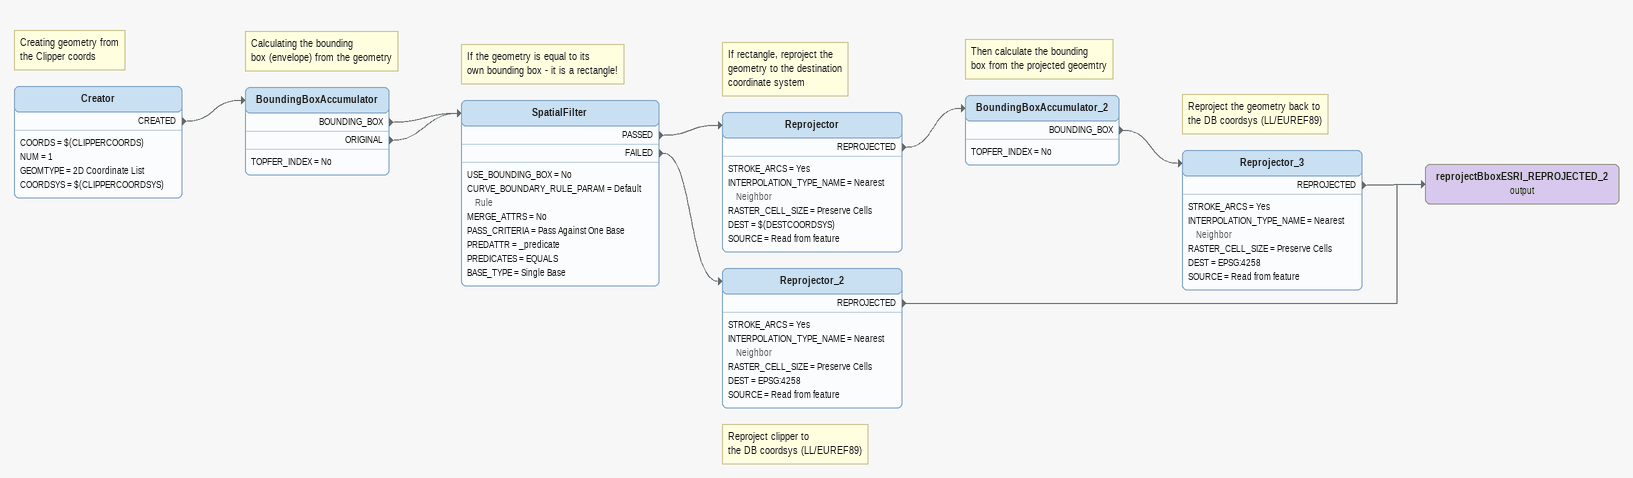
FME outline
Note: Creating geometry from / the Clipper coords
Creator
    COORDS = $(CLIPPERCOORDS)
    NUM = 1
    GEOMTYPE = 2D Coordinate List
    COORDSYS = $(CLIPPERCOORDSYS)
    CREATED -> BoundingBoxAccumulator
Note: Calculating the bounding / box (envelope) from the geometry
BoundingBoxAccumulator
    TOPFER_INDEX = No
    BOUNDING_BOX -> SpatialFilter
    ORIGINAL -> SpatialFilter
Note: If the geometry is equal to its / own bounding box - it is a rectangle!
SpatialFilter
    USE_BOUNDING_BOX = No
    CURVE_BOUNDARY_RULE_PARAM = Default Rule
    MERGE_ATTRS = No
    PASS_CRITERIA = Pass Against One Base
    PREDATTR = _predicate
    PREDICATES = EQUALS
    BASE_TYPE = Single Base
    PASSED -> Reprojector
    FAILED -> Reprojector_2
Note: If rectangle, reproject the / geometry to the destination / coordinate system
Reprojector
    STROKE_ARCS = Yes
    INTERPOLATION_TYPE_NAME = Nearest Neighbor
    RASTER_CELL_SIZE = Preserve Cells
    DEST = $(DESTCOORDSYS)
    SOURCE = Read from feature
    REPROJECTED -> BoundingBoxAccumulator_2
Note: Then calculate the bounding / box from the projected geoemtry
BoundingBoxAccumulator_2
    TOPFER_INDEX = No
    BOUNDING_BOX -> Reprojector_3
Note: Reproject the geometry back to / the DB coordsys (LL/EUREF89)
Reprojector_3
    STROKE_ARCS = Yes
    INTERPOLATION_TYPE_NAME = Nearest Neighbor
    RASTER_CELL_SIZE = Preserve Cells
    DEST = EPSG:4258
    SOURCE = Read from feature
    REPROJECTED -> reprojectBboxESRI_REPROJECTED_2 (output)
Note: Reproject clipper to / the DB coordsys (LL/EUREF89)
Reprojector_2
    STROKE_ARCS = Yes
    INTERPOLATION_TYPE_NAME = Nearest Neighbor
    RASTER_CELL_SIZE = Preserve Cells
    DEST = EPSG:4258
    SOURCE = Read from feature
    REPROJECTED -> reprojectBboxESRI_REPROJECTED_2 (output)
reprojectBboxESRI_REPROJECTED_2 (output)
